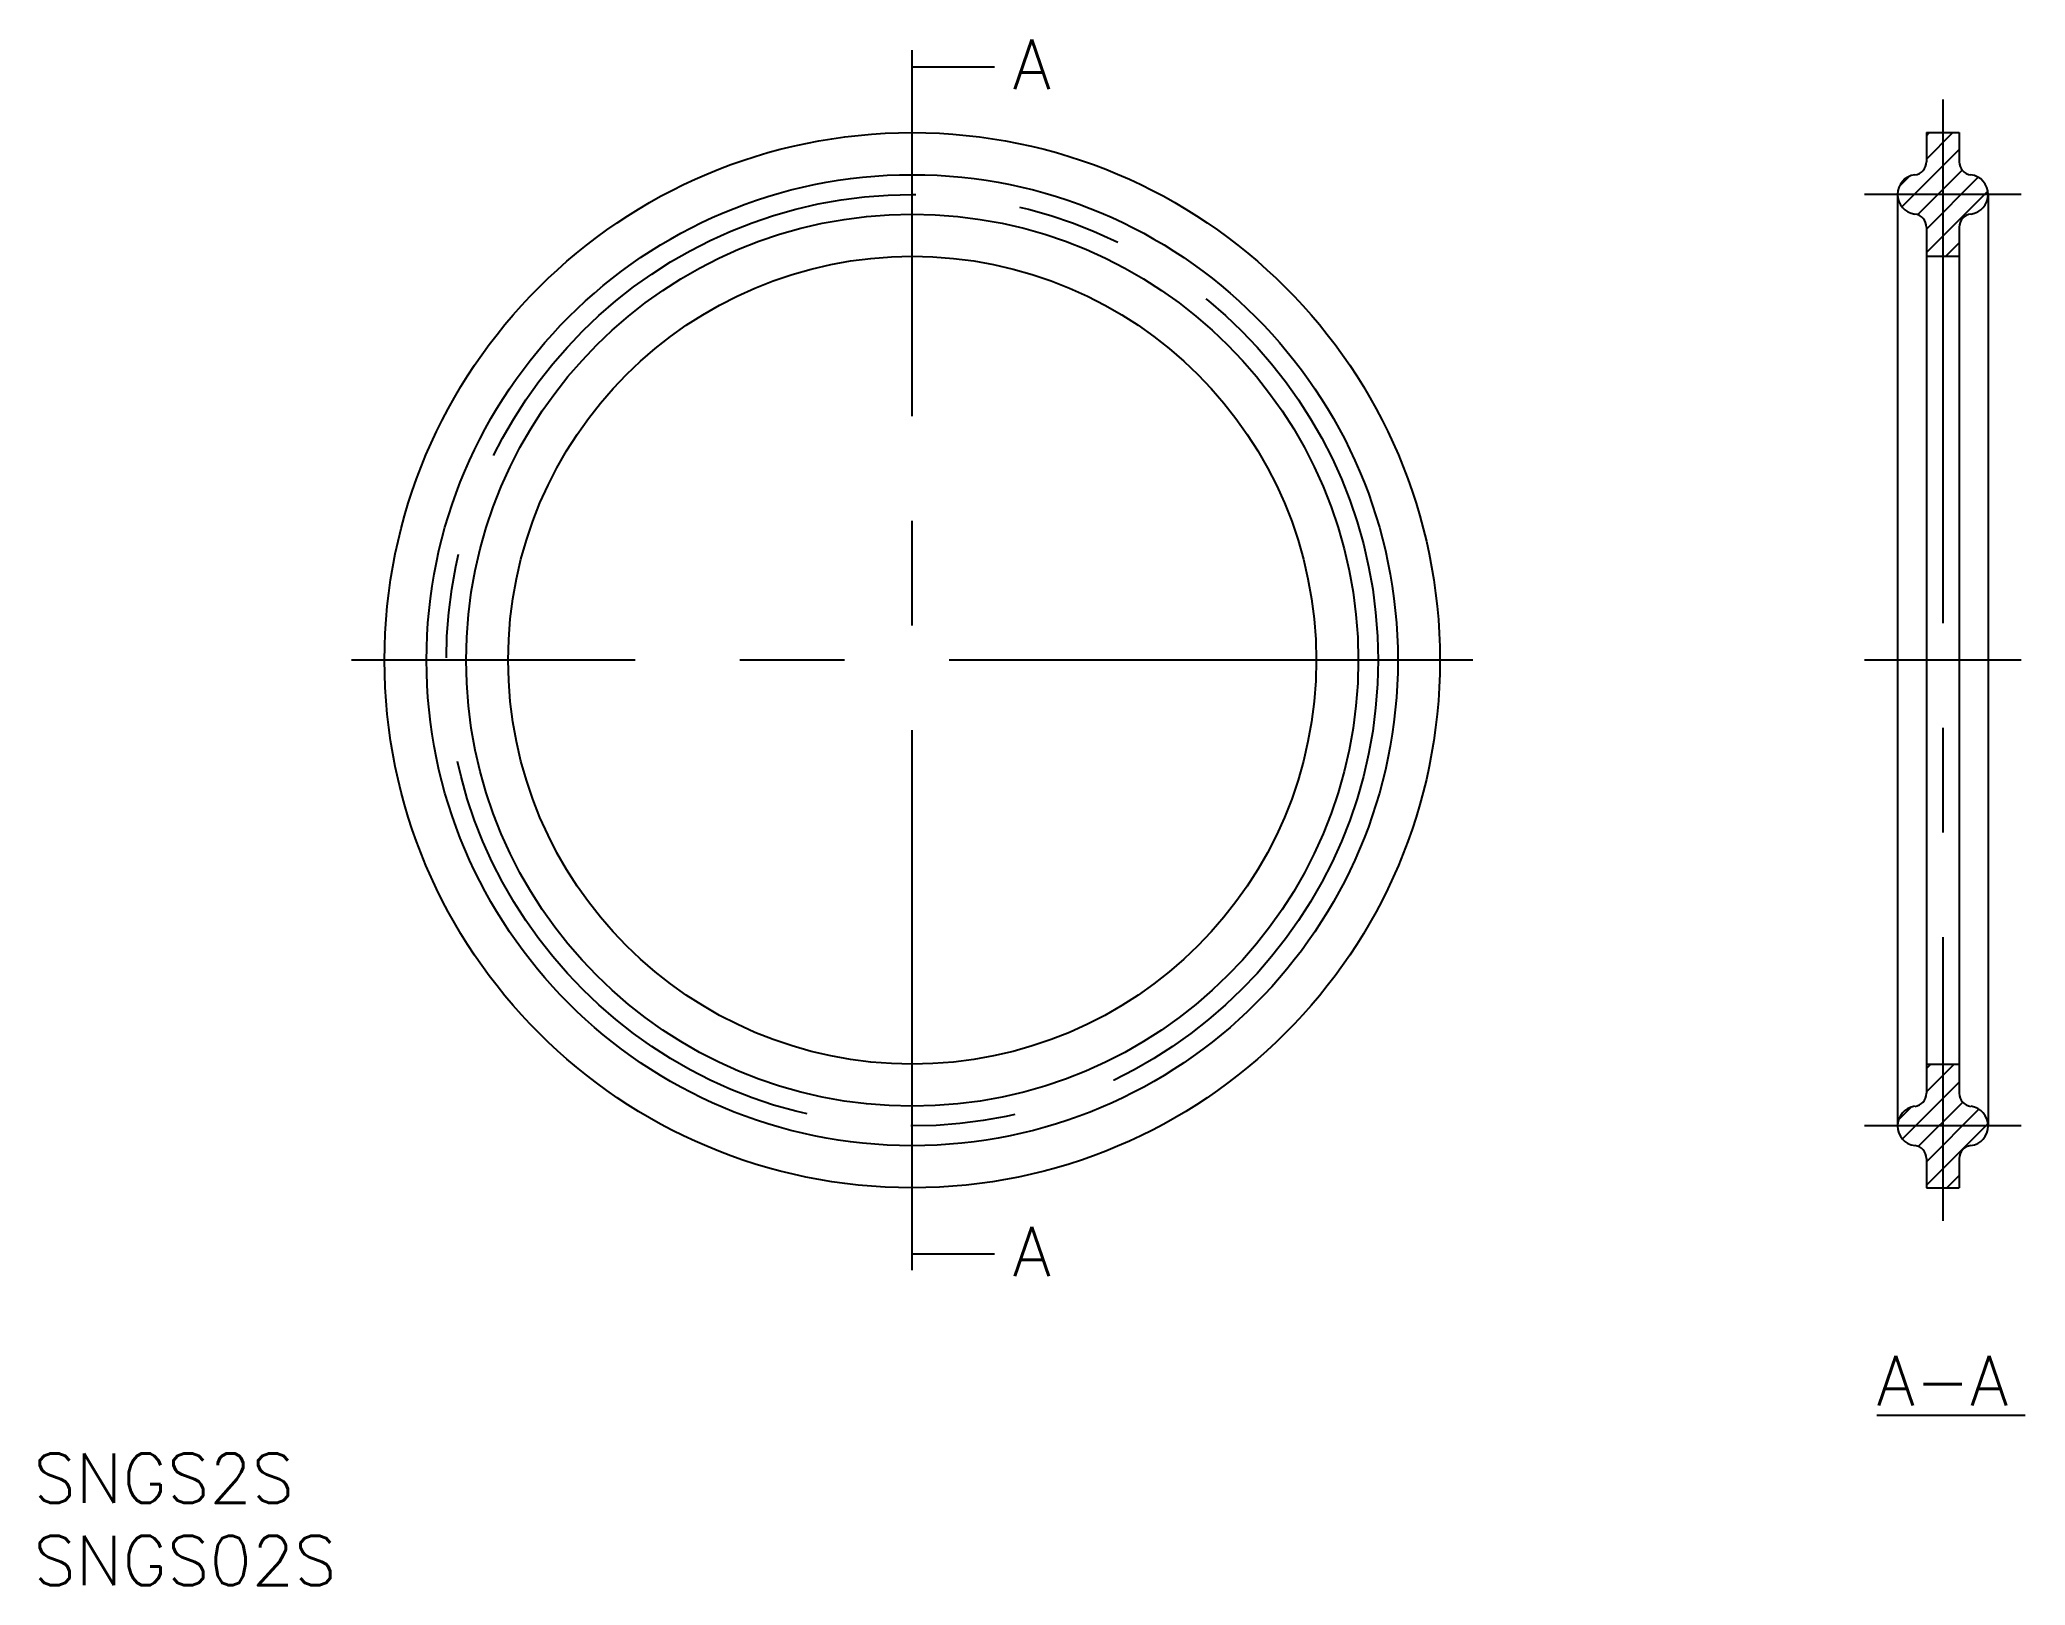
# Model space of a CAD drawing. Extents: x -53 to 68, y -56 to 38.
import ezdxf

# ---------------------------------------------------------------- set-up
doc = ezdxf.new("R2010")
doc.units = 0
doc.linetypes.add('CENTER', pattern=[50.8, 31.75, -6.35, 6.35, -6.35])
doc.layers.get('0').update_dxf_attribs({"linetype": 'CONTINUOUS'})
doc.layers.add('CENTER', color=1, linetype='CENTER')
doc.styles.get("Standard").update_dxf_attribs({"font": 'txt.shx', "height": 3, "bigfont": 'bigfont.shx'})

# ---------------------------------------------------------------- blocks, each defined once
blk = doc.blocks.new('*U2')
at = {"color": 7, "linetype": 'CONTINUOUS'}
blk.add_line((58.5, -45.8), (67.5, -45.8), dxfattribs=at)
at = {"color": 137, "linetype": 'CONTINUOUS'}
blk.add_text('A-A', height=3, dxfattribs=at).set_placement((58.5, -45.2))

msp = doc.modelspace()

# ---------------------------------------------------------------- linework, layer by layer
at = {"color": 7, "linetype": 'CONTINUOUS'}
for p, q in [((61.5, 32), (63.5, 32)), ((61.5, 32), (61.5, 30.23)), ((63.5, 32), (63.5, 30.23)), ((59.75, 28.25), (59.75, -28.25)), ((65.25, 28.25), (65.25, -28.25)), ((61.5, 26.27), (61.5, -26.27)), ((63.5, 26.27), (63.5, -26.27)), ((61.5, 24.5), (63.5, 24.5)), ((61.5, -24.5), (63.5, -24.5)), ((61.5, -30.23), (61.5, -32)), ((63.5, -30.23), (63.5, -32)), ((61.5, -32), (63.5, -32))]:
    msp.add_line(p, q, dxfattribs=at)
at = {"color": 3, "linetype": 'CONTINUOUS'}
for p, q in [((61.5, 31.8), (61.7, 32)), ((61.5, 30.39), (63.11, 32)), ((60.02, 27.49), (63.5, 30.97)), ((59.86, 28.74), (60.46, 29.34)), ((60.96, 27.02), (63.68, 29.73)), ((61.5, 26.14), (64.65, 29.29)), ((61.5, 24.73), (65.23, 28.46)), ((62.68, 24.5), (63.5, 25.32)), ((61.5, -24.77), (61.77, -24.5)), ((61.5, -26.18), (63.18, -24.5)), ((60.05, -29.04), (63.5, -25.6)), ((59.81, -27.87), (60.57, -27.11)), ((61.01, -29.5), (63.71, -26.8)), ((61.5, -30.42), (64.69, -27.23)), ((61.5, -31.84), (65.24, -28.1)), ((62.75, -32), (63.5, -31.25))]:
    msp.add_line(p, q, dxfattribs=at)
at = {"color": 7}
for points in [[(0, 36, 0), (5, 36, 0)], [(0, -36, 0), (5, -36, 0)]]:
    msp.add_polyline3d(points, dxfattribs=at)
at = {"color": 7, "linetype": 'CONTINUOUS'}
for radius in [32, 29.45, 27.05, 24.5]:
    msp.add_circle((0, 0), radius, dxfattribs=at)
for centre, radius, start, end in [((60.7, 30.23), 0.8, 277.1808, 0), ((64.3, 30.23), 0.8, 180, 262.8192), ((60.95, 28.25), 1.2, 97.1808, 262.8192), ((64.05, 28.25), 1.2, 277.1808, 82.8192), ((60.7, 26.27), 0.8, 0, 82.8192), ((64.3, 26.27), 0.8, 97.1808, 180), ((60.7, -26.27), 0.8, 277.1808, 0), ((64.3, -26.27), 0.8, 180, 262.8192), ((60.95, -28.25), 1.2, 97.1808, 262.8192), ((64.05, -28.25), 1.2, 277.1808, 82.8192), ((60.7, -30.23), 0.8, 0, 82.8192), ((64.3, -30.23), 0.8, 97.1808, 180)]:
    msp.add_arc(centre, radius, start, end, dxfattribs=at)
at = {"layer": 'CENTER', "color": 1, "linetype": 'CENTER'}
for p, q in [((0, 35), (0, 37)), ((0, -36), (0, 36)), ((62.5, 34), (62.5, -34)), ((67.25, 28.25), (57.75, 28.25)), ((34, 0), (-34, 0)), ((67.25, 0), (57.75, 0)), ((67.25, -28.25), (57.75, -28.25)), ((0, -37), (0, -35))]:
    msp.add_line(p, q, dxfattribs=at)
msp.add_circle((0, 0), 28.25, dxfattribs=at)

# ---------------------------------------------------------------- block references
at = {"color": 7, "linetype": 'CONTINUOUS'}
msp.add_blockref('*U2', (0, 0), dxfattribs=at)

# ---------------------------------------------------------------- texts
at = {"color": 137, "linetype": 'CONTINUOUS'}
for p in [(6.1, 34.64), (6.1, -37.36)]:
    msp.add_text('A', height=3, dxfattribs=at).set_placement(p)
at = {"color": 7, "linetype": 'CONTINUOUS'}
for s, p in [('SNGS2S', (-53.29, -51.11)), ('SNGS02S', (-53.29, -56.11))]:
    msp.add_text(s, height=3, dxfattribs=at).set_placement(p)

doc.saveas('drawing.dxf')
